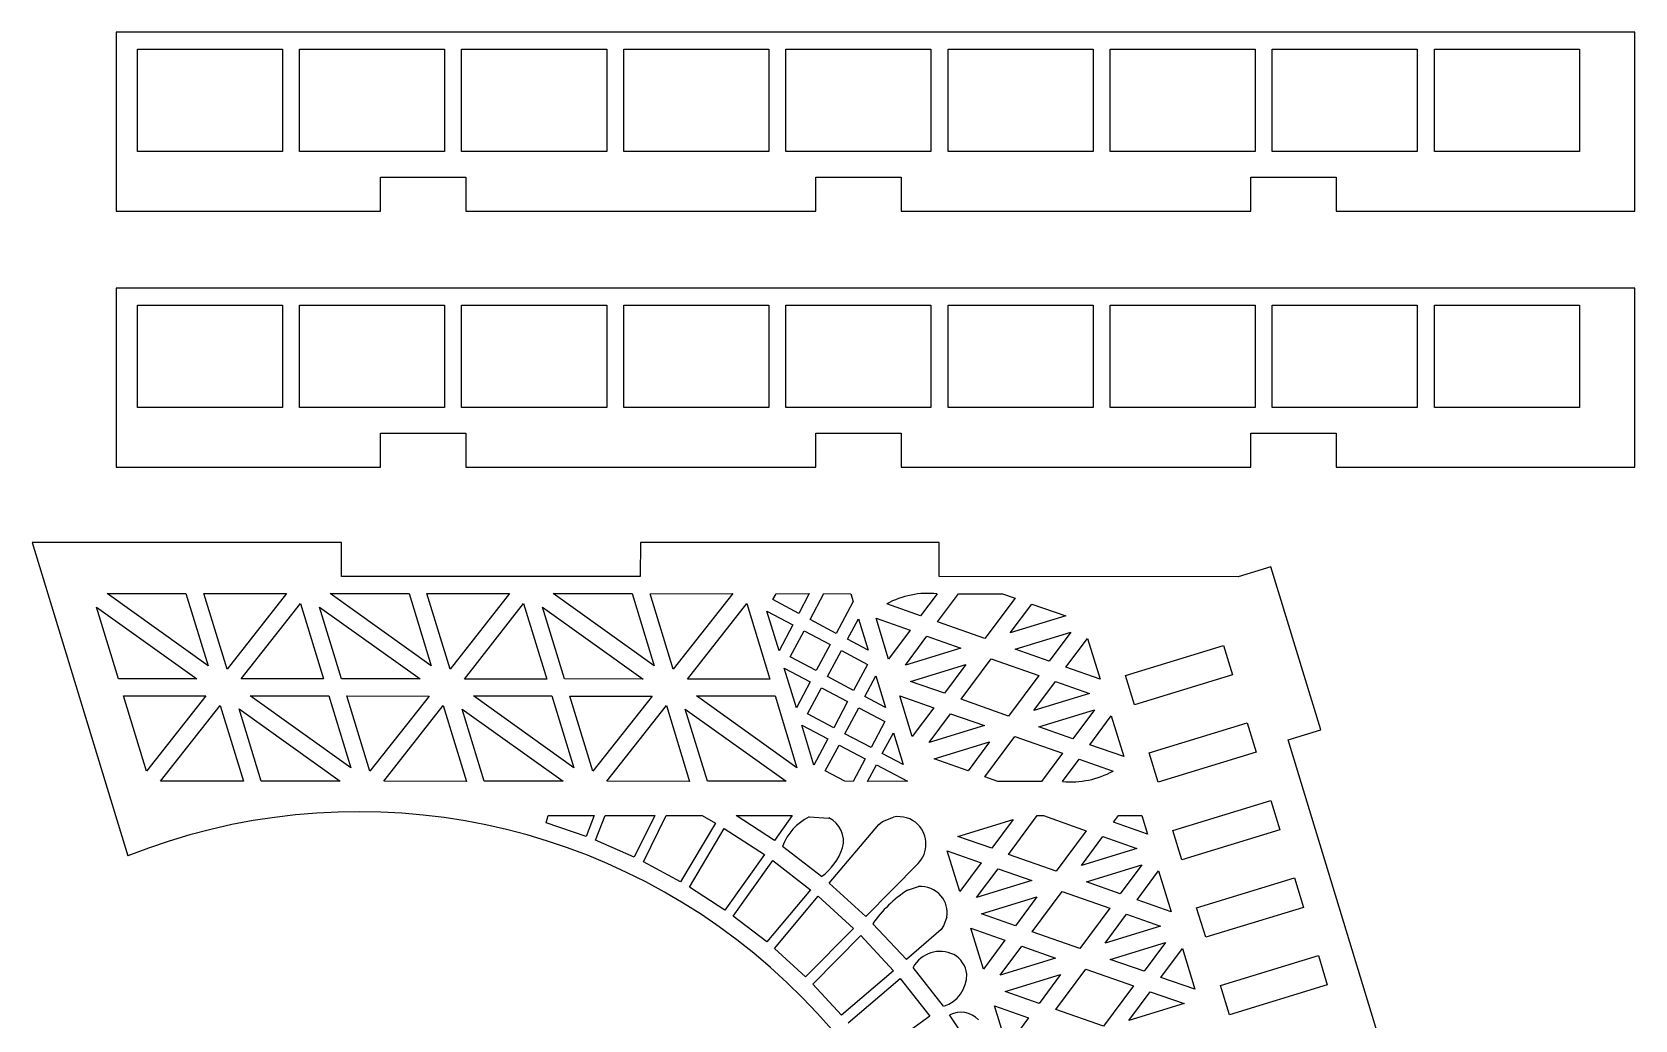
# Model space of a CAD drawing. Extents: x 0 to 1096, y 0 to 272.
# Drawn here: x 543 to 693.3, y 179.7 to 272.3 of the extents above; entities that cross this region are included whole.
import ezdxf

# ---------------------------------------------------------------- set-up
doc = ezdxf.new("R2010")
doc.units = 0
doc.layers.add('CYAN', color=4, linetype='CONTINUOUS')

msp = doc.modelspace()

# ---------------------------------------------------------------- linework, layer by layer
at = {"layer": 'CYAN'}
for p, q in [((693.28, 272.29), (550.88, 272.29)), ((550.88, 272.29), (550.88, 255.49)), ((693.28, 255.49), (693.28, 272.29)), ((552.88, 261.09), (552.88, 270.69)), ((552.88, 270.69), (566.48, 270.69)), ((566.48, 270.69), (566.48, 261.09)), ((568.08, 261.09), (568.08, 270.69)), ((568.08, 270.69), (581.68, 270.69)), ((581.68, 270.69), (581.68, 261.09)), ((583.28, 261.09), (583.28, 270.69)), ((583.28, 270.69), (596.88, 270.69)), ((596.88, 270.69), (596.88, 261.09)), ((598.48, 261.09), (598.48, 270.69)), ((598.48, 270.69), (612.08, 270.69)), ((612.08, 270.69), (612.08, 261.09)), ((613.68, 261.09), (613.68, 270.69)), ((613.68, 270.69), (627.28, 270.69)), ((627.28, 270.69), (627.28, 261.09)), ((628.88, 261.09), (628.88, 270.69)), ((628.88, 270.69), (642.48, 270.69)), ((642.48, 270.69), (642.48, 261.09)), ((644.08, 261.09), (644.08, 270.69)), ((644.08, 270.69), (657.68, 270.69)), ((657.68, 270.69), (657.68, 261.09)), ((659.28, 261.09), (659.28, 270.69)), ((659.28, 270.69), (672.88, 270.69)), ((672.88, 270.69), (672.88, 261.09)), ((674.48, 261.09), (674.48, 270.69)), ((674.48, 270.69), (688.08, 270.69)), ((688.08, 270.69), (688.08, 261.09)), ((566.48, 261.09), (552.88, 261.09)), ((581.68, 261.09), (568.08, 261.09)), ((596.88, 261.09), (583.28, 261.09)), ((612.08, 261.09), (598.48, 261.09)), ((627.28, 261.09), (613.68, 261.09)), ((642.48, 261.09), (628.88, 261.09)), ((657.68, 261.09), (644.08, 261.09)), ((672.88, 261.09), (659.28, 261.09)), ((688.08, 261.09), (674.48, 261.09)), ((575.68, 255.49), (575.68, 258.69)), ((575.68, 258.69), (583.68, 258.69)), ((583.68, 258.69), (583.68, 255.49)), ((616.48, 255.49), (616.48, 258.69)), ((616.48, 258.69), (624.48, 258.69)), ((624.48, 258.69), (624.48, 255.49)), ((657.28, 255.49), (657.28, 258.69)), ((657.28, 258.69), (665.28, 258.69)), ((665.28, 258.69), (665.28, 255.49)), ((550.88, 255.49), (575.68, 255.49)), ((583.68, 255.49), (616.48, 255.49)), ((624.48, 255.49), (657.28, 255.49)), ((665.28, 255.49), (693.28, 255.49)), ((693.28, 248.29), (550.88, 248.29)), ((550.88, 248.29), (550.88, 231.49)), ((693.28, 231.49), (693.28, 248.29)), ((552.88, 237.09), (552.88, 246.69)), ((552.88, 246.69), (566.48, 246.69)), ((566.48, 246.69), (566.48, 237.09)), ((568.08, 237.09), (568.08, 246.69)), ((568.08, 246.69), (581.68, 246.69)), ((581.68, 246.69), (581.68, 237.09)), ((583.28, 237.09), (583.28, 246.69)), ((583.28, 246.69), (596.88, 246.69)), ((596.88, 246.69), (596.88, 237.09)), ((598.48, 237.09), (598.48, 246.69)), ((598.48, 246.69), (612.08, 246.69)), ((612.08, 246.69), (612.08, 237.09)), ((613.68, 237.09), (613.68, 246.69)), ((613.68, 246.69), (627.28, 246.69)), ((627.28, 246.69), (627.28, 237.09)), ((628.88, 237.09), (628.88, 246.69)), ((628.88, 246.69), (642.48, 246.69)), ((642.48, 246.69), (642.48, 237.09)), ((644.08, 237.09), (644.08, 246.69)), ((644.08, 246.69), (657.68, 246.69)), ((657.68, 246.69), (657.68, 237.09)), ((659.28, 237.09), (659.28, 246.69)), ((659.28, 246.69), (672.88, 246.69)), ((672.88, 246.69), (672.88, 237.09)), ((674.48, 237.09), (674.48, 246.69)), ((674.48, 246.69), (688.08, 246.69)), ((688.08, 246.69), (688.08, 237.09)), ((566.48, 237.09), (552.88, 237.09)), ((581.68, 237.09), (568.08, 237.09)), ((596.88, 237.09), (583.28, 237.09)), ((612.08, 237.09), (598.48, 237.09)), ((627.28, 237.09), (613.68, 237.09)), ((642.48, 237.09), (628.88, 237.09)), ((657.68, 237.09), (644.08, 237.09)), ((672.88, 237.09), (659.28, 237.09)), ((688.08, 237.09), (674.48, 237.09)), ((575.68, 231.49), (575.68, 234.69)), ((575.68, 234.69), (583.68, 234.69)), ((583.68, 234.69), (583.68, 231.49)), ((616.48, 231.49), (616.48, 234.69)), ((616.48, 234.69), (624.48, 234.69)), ((624.48, 234.69), (624.48, 231.49)), ((657.28, 231.49), (657.28, 234.69)), ((657.28, 234.69), (665.28, 234.69)), ((665.28, 234.69), (665.28, 231.49)), ((550.88, 231.49), (575.68, 231.49)), ((583.68, 231.49), (616.48, 231.49)), ((624.48, 231.49), (657.28, 231.49)), ((665.28, 231.49), (693.28, 231.49)), ((572.01, 224.45), (543, 224.45)), ((543, 224.45), (551.99, 195.06)), ((572.01, 221.25), (572.01, 224.45)), ((600.04, 224.45), (600.03, 221.25)), ((628.06, 224.44), (600.04, 224.45)), ((628.06, 221.24), (628.06, 224.44)), ((600.03, 221.25), (572.01, 221.25)), ((656.08, 221.23), (628.06, 221.24)), ((659.14, 222.17), (656.08, 221.23)), ((663.82, 206.87), (659.14, 222.17)), ((550.03, 219.66), (557.43, 219.66)), ((559.51, 212.87), (550.03, 219.66)), ((557.43, 219.66), (559.51, 212.87)), ((559.11, 219.65), (566.87, 219.66)), ((561.28, 212.56), (559.11, 219.65)), ((566.87, 219.66), (561.28, 212.56)), ((570.95, 219.65), (578.35, 219.66)), ((580.42, 212.87), (570.95, 219.65)), ((578.35, 219.66), (580.42, 212.87)), ((580.02, 219.65), (587.78, 219.66)), ((582.19, 212.55), (580.02, 219.65)), ((587.78, 219.66), (582.19, 212.55)), ((601.34, 212.86), (591.86, 219.65)), ((591.86, 219.65), (599.26, 219.65)), ((599.26, 219.65), (601.34, 212.86)), ((600.94, 219.64), (608.7, 219.65)), ((603.11, 212.55), (600.94, 219.64)), ((608.7, 219.65), (603.11, 212.55)), ((612.45, 219.08), (612.76, 219.64)), ((612.76, 219.64), (615.87, 219.65)), ((615.87, 219.65), (614.89, 217.78)), ((615.94, 217.22), (617.23, 219.65)), ((617.23, 219.65), (619.76, 219.64)), ((619.76, 219.64), (619.98, 218.92)), ((627.86, 219.63), (626.31, 217.57)), ((627.89, 217.01), (629.85, 219.63)), ((629.85, 219.63), (633.98, 219.64)), ((633.98, 219.64), (635.16, 219.23)), ((549.04, 218.39), (558.46, 211.65)), ((551.1, 211.66), (549.04, 218.39)), ((562.62, 211.65), (568.18, 218.72)), ((568.18, 218.72), (570.34, 211.65)), ((569.95, 218.39), (579.38, 211.65)), ((572.01, 211.65), (569.95, 218.39)), ((583.54, 211.64), (589.09, 218.72)), ((589.09, 218.72), (591.26, 211.64)), ((592.93, 211.65), (590.87, 218.38)), ((590.87, 218.38), (600.29, 211.64)), ((604.45, 211.64), (610.01, 218.71)), ((610.01, 218.71), (612.17, 211.64)), ((613.04, 214.28), (611.9, 218.01)), ((611.9, 218.01), (614.34, 216.73)), ((614.89, 217.78), (612.45, 219.08)), ((619.98, 218.92), (618.39, 215.92)), ((626.31, 217.57), (623.13, 218.69)), ((635.16, 219.23), (632.34, 215.44)), ((634.71, 215.96), (636.73, 218.66)), ((636.73, 218.66), (639.92, 217.55)), ((614.34, 216.73), (613.04, 214.28)), ((618.39, 215.92), (615.94, 217.22)), ((619.44, 215.36), (620.48, 217.29)), ((620.48, 217.29), (621.39, 214.33)), ((622.14, 217.34), (625.33, 216.22)), ((623.31, 213.51), (622.14, 217.34)), ((632.34, 215.44), (627.89, 217.01)), ((639.92, 217.55), (634.71, 215.96)), ((614.08, 213.73), (615.39, 216.15)), ((615.39, 216.15), (617.83, 214.87)), ((621.39, 214.33), (619.44, 215.36)), ((625.33, 216.22), (623.31, 213.51)), ((624.88, 212.95), (626.9, 215.66)), ((626.9, 215.66), (630.09, 214.54)), ((635.18, 214.43), (640.38, 216.02)), ((640.38, 216.02), (638.37, 213.31)), ((639.94, 212.74), (641.96, 215.45)), ((641.96, 215.45), (643.13, 211.63)), ((616.53, 212.43), (614.08, 213.73)), ((617.83, 214.87), (616.53, 212.43)), ((617.58, 211.87), (618.89, 214.3)), ((618.89, 214.3), (621.33, 213.01)), ((630.09, 214.54), (624.88, 212.95)), ((630.11, 209.74), (632.93, 213.53)), ((632.93, 213.53), (637.38, 211.96)), ((638.37, 213.31), (635.18, 214.43)), ((645.53, 211.98), (654.71, 214.79)), ((654.71, 214.79), (655.55, 212.04)), ((614.67, 208.93), (613.53, 212.66)), ((613.53, 212.66), (615.97, 211.38)), ((621.33, 213.01), (620.03, 210.57)), ((621.08, 210.01), (622.12, 211.94)), ((622.12, 211.94), (623.02, 208.97)), ((625.35, 211.42), (630.55, 213.01)), ((630.55, 213.01), (628.54, 210.3)), ((637.38, 211.96), (634.56, 208.17)), ((643.13, 211.63), (639.94, 212.74)), ((646.37, 209.23), (645.53, 211.98)), ((655.55, 212.04), (646.37, 209.23)), ((558.46, 211.65), (551.1, 211.66)), ((570.34, 211.65), (562.62, 211.65)), ((579.38, 211.65), (572.01, 211.65)), ((591.26, 211.64), (583.54, 211.64)), ((600.29, 211.64), (592.93, 211.65)), ((612.17, 211.64), (604.45, 211.64)), ((615.97, 211.38), (614.67, 208.93)), ((615.72, 208.37), (617.03, 210.8)), ((617.03, 210.8), (619.47, 209.52)), ((620.03, 210.57), (617.58, 211.87)), ((628.54, 210.3), (625.35, 211.42)), ((636.94, 208.69), (638.95, 211.4)), ((638.95, 211.4), (642.14, 210.28)), ((551.59, 210.05), (559.31, 210.05)), ((553.74, 203), (551.59, 210.05)), ((559.31, 210.05), (553.74, 203)), ((555.06, 202.06), (560.64, 209.16)), ((560.64, 209.16), (562.82, 202.05)), ((563.46, 210.07), (570.83, 210.06)), ((572.89, 203.31), (563.46, 210.07)), ((570.83, 210.06), (572.89, 203.31)), ((574.66, 202.99), (572.5, 210.05)), ((572.5, 210.05), (580.22, 210.04)), ((580.22, 210.04), (574.66, 202.99)), ((575.97, 202.05), (581.56, 209.16)), ((581.56, 209.16), (583.73, 202.04)), ((584.38, 210.06), (591.74, 210.05)), ((593.81, 203.3), (584.38, 210.06)), ((591.74, 210.05), (593.81, 203.3)), ((593.42, 210.04), (601.14, 210.04)), ((595.58, 202.99), (593.42, 210.04)), ((601.14, 210.04), (595.58, 202.99)), ((596.89, 202.05), (602.47, 209.15)), ((602.47, 209.15), (604.65, 202.04)), ((605.29, 210.06), (612.66, 210.05)), ((614.72, 203.3), (605.29, 210.06)), ((612.66, 210.05), (614.72, 203.3)), ((619.47, 209.52), (618.17, 207.07)), ((619.22, 206.51), (620.52, 208.94)), ((620.52, 208.94), (622.97, 207.66)), ((623.02, 208.97), (621.08, 210.01)), ((625.53, 206.25), (624.36, 210.07)), ((624.36, 210.07), (627.55, 208.95)), ((627.55, 208.95), (625.53, 206.25)), ((634.56, 208.17), (630.11, 209.74)), ((642.14, 210.28), (636.94, 208.69)), ((564.49, 202.06), (562.42, 208.83)), ((562.42, 208.83), (571.89, 202.06)), ((583.33, 208.82), (592.81, 202.06)), ((585.4, 202.05), (583.33, 208.82)), ((604.25, 208.82), (613.72, 202.05)), ((606.32, 202.05), (604.25, 208.82)), ((618.17, 207.07), (615.72, 208.37)), ((622.97, 207.66), (621.67, 205.21)), ((627.11, 205.68), (629.12, 208.39)), ((629.12, 208.39), (632.31, 207.27)), ((637.4, 207.16), (642.61, 208.75)), ((642.61, 208.75), (640.59, 206.04)), ((642.16, 205.48), (644.18, 208.18)), ((644.18, 208.18), (645.35, 204.36)), ((647.75, 204.72), (656.93, 207.52)), ((656.93, 207.52), (657.77, 204.77)), ((616.31, 203.57), (615.17, 207.3)), ((615.17, 207.3), (617.61, 206.02)), ((617.61, 206.02), (616.31, 203.57)), ((621.67, 205.21), (619.22, 206.51)), ((622.71, 204.65), (623.76, 206.58)), ((623.76, 206.58), (624.66, 203.62)), ((632.31, 207.27), (627.11, 205.68)), ((632.33, 202.47), (635.15, 206.26)), ((635.15, 206.26), (639.6, 204.69)), ((640.59, 206.04), (637.4, 207.16)), ((660.76, 205.93), (663.82, 206.87)), ((671.52, 170.74), (660.76, 205.93)), ((617.36, 203.02), (618.67, 205.44)), ((618.67, 205.44), (621.11, 204.16)), ((624.66, 203.62), (622.71, 204.65)), ((627.57, 204.15), (632.78, 205.74)), ((632.78, 205.74), (630.76, 203.03)), ((639.6, 204.69), (637.63, 202.04)), ((645.35, 204.36), (642.16, 205.48)), ((648.59, 201.96), (647.75, 204.72)), ((657.77, 204.77), (648.59, 201.96)), ((619.2, 202.05), (617.36, 203.02)), ((621.11, 204.16), (619.98, 202.04)), ((621.34, 202.04), (622.16, 203.59)), ((622.16, 203.59), (625.08, 202.05)), ((630.76, 203.03), (627.57, 204.15)), ((639.62, 202.04), (641.17, 204.13)), ((641.17, 204.13), (644.36, 203.01)), ((562.82, 202.05), (555.06, 202.06)), ((571.89, 202.06), (564.49, 202.06)), ((583.73, 202.04), (575.97, 202.05)), ((592.81, 202.06), (585.4, 202.05)), ((604.65, 202.04), (596.89, 202.05)), ((613.72, 202.05), (606.32, 202.05)), ((619.98, 202.04), (619.2, 202.05)), ((625.08, 202.05), (621.34, 202.04)), ((633.56, 202.03), (632.33, 202.47)), ((637.63, 202.04), (633.56, 202.03)), ((649.97, 197.45), (659.15, 200.25)), ((659.15, 200.25), (659.99, 197.5)), ((591.2, 198.15), (591.4, 198.85)), ((591.4, 198.85), (595.71, 198.84)), ((595.71, 198.84), (594.94, 196.87)), ((595.84, 196.52), (596.74, 198.84)), ((596.74, 198.84), (601.38, 198.84)), ((601.38, 198.84), (599.46, 194.93)), ((600.32, 194.5), (602.44, 198.85)), ((602.44, 198.85), (605.83, 198.84)), ((605.83, 198.84), (607.08, 198.14)), ((612.6, 196.5), (609.01, 198.85)), ((609.01, 198.85), (614.26, 198.85)), ((614.26, 198.85), (612.6, 196.5)), ((615.85, 198.71), (617.7, 198.6)), ((622.74, 198.28), (623.78, 198.7)), ((629.79, 196.88), (635, 198.47)), ((635, 198.47), (632.98, 195.77)), ((634.55, 195.2), (637.25, 198.83)), ((637.25, 198.83), (637.82, 198.83)), ((637.82, 198.83), (641.82, 197.42)), ((644.39, 198.21), (644.86, 198.83)), ((644.86, 198.83), (647.04, 198.83)), ((647.04, 198.83), (647.57, 197.09)), ((594.94, 196.87), (591.2, 198.15)), ((607.08, 198.14), (603.8, 192.64)), ((604.64, 192.14), (607.9, 197.63)), ((607.9, 197.63), (611.66, 195.19)), ((617.75, 192.49), (622.39, 197.99)), ((622.39, 197.99), (622.74, 198.28)), ((632.98, 195.77), (629.79, 196.88)), ((641.82, 197.42), (639.01, 193.64)), ((647.57, 197.09), (644.39, 198.21)), ((650.81, 194.69), (649.97, 197.45)), ((659.99, 197.5), (650.81, 194.69)), ((599.46, 194.93), (595.84, 196.52)), ((617.02, 193.12), (613.37, 195.94)), ((629.98, 191.71), (628.81, 195.54)), ((628.81, 195.54), (631.99, 194.42)), ((641.38, 194.15), (643.4, 196.86)), ((646.58, 195.74), (641.38, 194.15)), ((643.4, 196.86), (646.58, 195.74)), ((603.8, 192.64), (600.32, 194.5)), ((611.66, 195.19), (607.96, 189.98)), ((608.74, 189.42), (612.45, 194.64)), ((612.45, 194.64), (615.99, 191.89)), ((626.08, 194.33), (621.17, 189.39)), ((631.99, 194.42), (629.98, 191.71)), ((639.01, 193.64), (634.55, 195.2)), ((641.85, 192.62), (647.05, 194.21)), ((647.05, 194.21), (645.03, 191.5)), ((621.17, 189.39), (617.75, 192.49)), ((631.55, 191.15), (633.57, 193.85)), ((636.75, 192.74), (631.55, 191.15)), ((633.57, 193.85), (636.75, 192.74)), ((645.03, 191.5), (641.85, 192.62)), ((646.61, 190.94), (648.62, 193.65)), ((648.62, 193.65), (649.79, 189.82)), ((652.19, 190.18), (661.37, 192.99)), ((661.37, 192.99), (662.22, 190.23)), ((607.96, 189.98), (604.64, 192.14)), ((615.99, 191.89), (611.88, 186.99)), ((612.61, 186.38), (616.72, 191.28)), ((616.72, 191.28), (620.03, 188.25)), ((625.08, 191.85), (626.11, 192.18)), ((632.02, 189.62), (637.22, 191.21)), ((637.22, 191.21), (635.2, 188.5)), ((636.78, 187.93), (639.59, 191.72)), ((639.59, 191.72), (644.04, 190.16)), ((649.79, 189.82), (646.61, 190.94)), ((611.88, 186.99), (608.74, 189.42)), ((635.2, 188.5), (632.02, 189.62)), ((644.04, 190.16), (641.23, 186.37)), ((643.6, 186.88), (645.62, 189.59)), ((645.62, 189.59), (648.8, 188.47)), ((653.04, 187.43), (652.19, 190.18)), ((662.22, 190.23), (653.04, 187.43)), ((620.03, 188.25), (615.52, 183.72)), ((624.98, 185.33), (621.84, 188.7)), ((628.24, 188.15), (624.98, 185.33)), ((628.47, 188.49), (628.24, 188.15)), ((628.76, 189.31), (628.47, 188.49)), ((631.03, 188.27), (634.21, 187.15)), ((632.2, 184.44), (631.03, 188.27)), ((641.23, 186.37), (636.78, 187.93)), ((648.8, 188.47), (643.6, 186.88)), ((615.52, 183.72), (612.61, 186.38)), ((616.21, 183.03), (620.72, 187.58)), ((620.72, 187.58), (623.77, 184.29)), ((634.21, 187.15), (632.2, 184.44)), ((633.77, 183.88), (635.79, 186.59)), ((635.79, 186.59), (638.97, 185.47)), ((644.07, 185.35), (649.27, 186.94)), ((649.27, 186.94), (647.26, 184.24)), ((648.83, 183.67), (650.85, 186.38)), ((650.85, 186.38), (652.02, 182.55)), ((638.97, 185.47), (633.77, 183.88)), ((647.26, 184.24), (644.07, 185.35)), ((654.42, 182.91), (663.6, 185.72)), ((663.6, 185.72), (664.44, 182.96)), ((623.77, 184.29), (618.9, 180.13)), ((619.52, 179.4), (624.39, 183.56)), ((624.39, 183.56), (627.17, 180.04)), ((628.47, 180.96), (625.6, 184.6)), ((634.24, 182.35), (639.44, 183.94)), ((639.44, 183.94), (637.42, 181.23)), ((639, 180.67), (641.81, 184.45)), ((641.81, 184.45), (646.27, 182.89)), ((652.02, 182.55), (648.83, 183.67)), ((618.9, 180.13), (616.21, 183.03)), ((637.42, 181.23), (634.24, 182.35)), ((646.27, 182.89), (643.45, 179.1)), ((645.82, 179.62), (647.84, 182.32)), ((647.84, 182.32), (651.03, 181.21)), ((655.26, 180.16), (654.42, 182.91)), ((664.44, 182.96), (655.26, 180.16)), ((633.25, 181), (636.44, 179.88)), ((634.42, 177.17), (633.25, 181)), ((643.45, 179.1), (639, 180.67)), ((651.03, 181.21), (645.82, 179.62)), ((627.17, 180.04), (621.98, 176.28)), ((631.55, 176.36), (629.03, 180.15)), ((636.44, 179.88), (634.42, 177.17))]:
    msp.add_line(p, q, dxfattribs=at)
for centre, radius, start, end in [((627.01, 211.57), 8.1, 83.9691, 118.5995), ((640.41, 210.27), 8.27, 264.5193, 298.5694), ((573.6, 140.8), 58.4, 282.2824, 111.7178), ((618.08, 194.21), 5.02, 116.3938, 159.8473), ((616.68, 196.44), 2.4, 345.0691, 64.6872), ((624.22, 196.08), 2.66, 46.2593, 99.5987), ((624.17, 196.16), 2.64, 316.1865, 44.2811), ((613.84, 197.53), 5.43, 305.8047, 341.6619), ((631.11, 182.38), 11.22, 122.5096, 145.7325), ((626.32, 189.7), 2.49, 40.4959, 94.9658), ((626.35, 189.73), 2.45, 350.1492, 40.5011), ((628.15, 183.18), 2.92, 64.2558, 150.893), ((628.29, 183.75), 2.35, 5.6664, 61.2348), ((627.54, 183.9), 3.09, 287.6486, 1.4485), ((630.07, 178.13), 2.27, 42.9939, 117.1041)]:
    msp.add_arc(centre, radius, start, end, dxfattribs=at)

doc.saveas('drawing.dxf')
